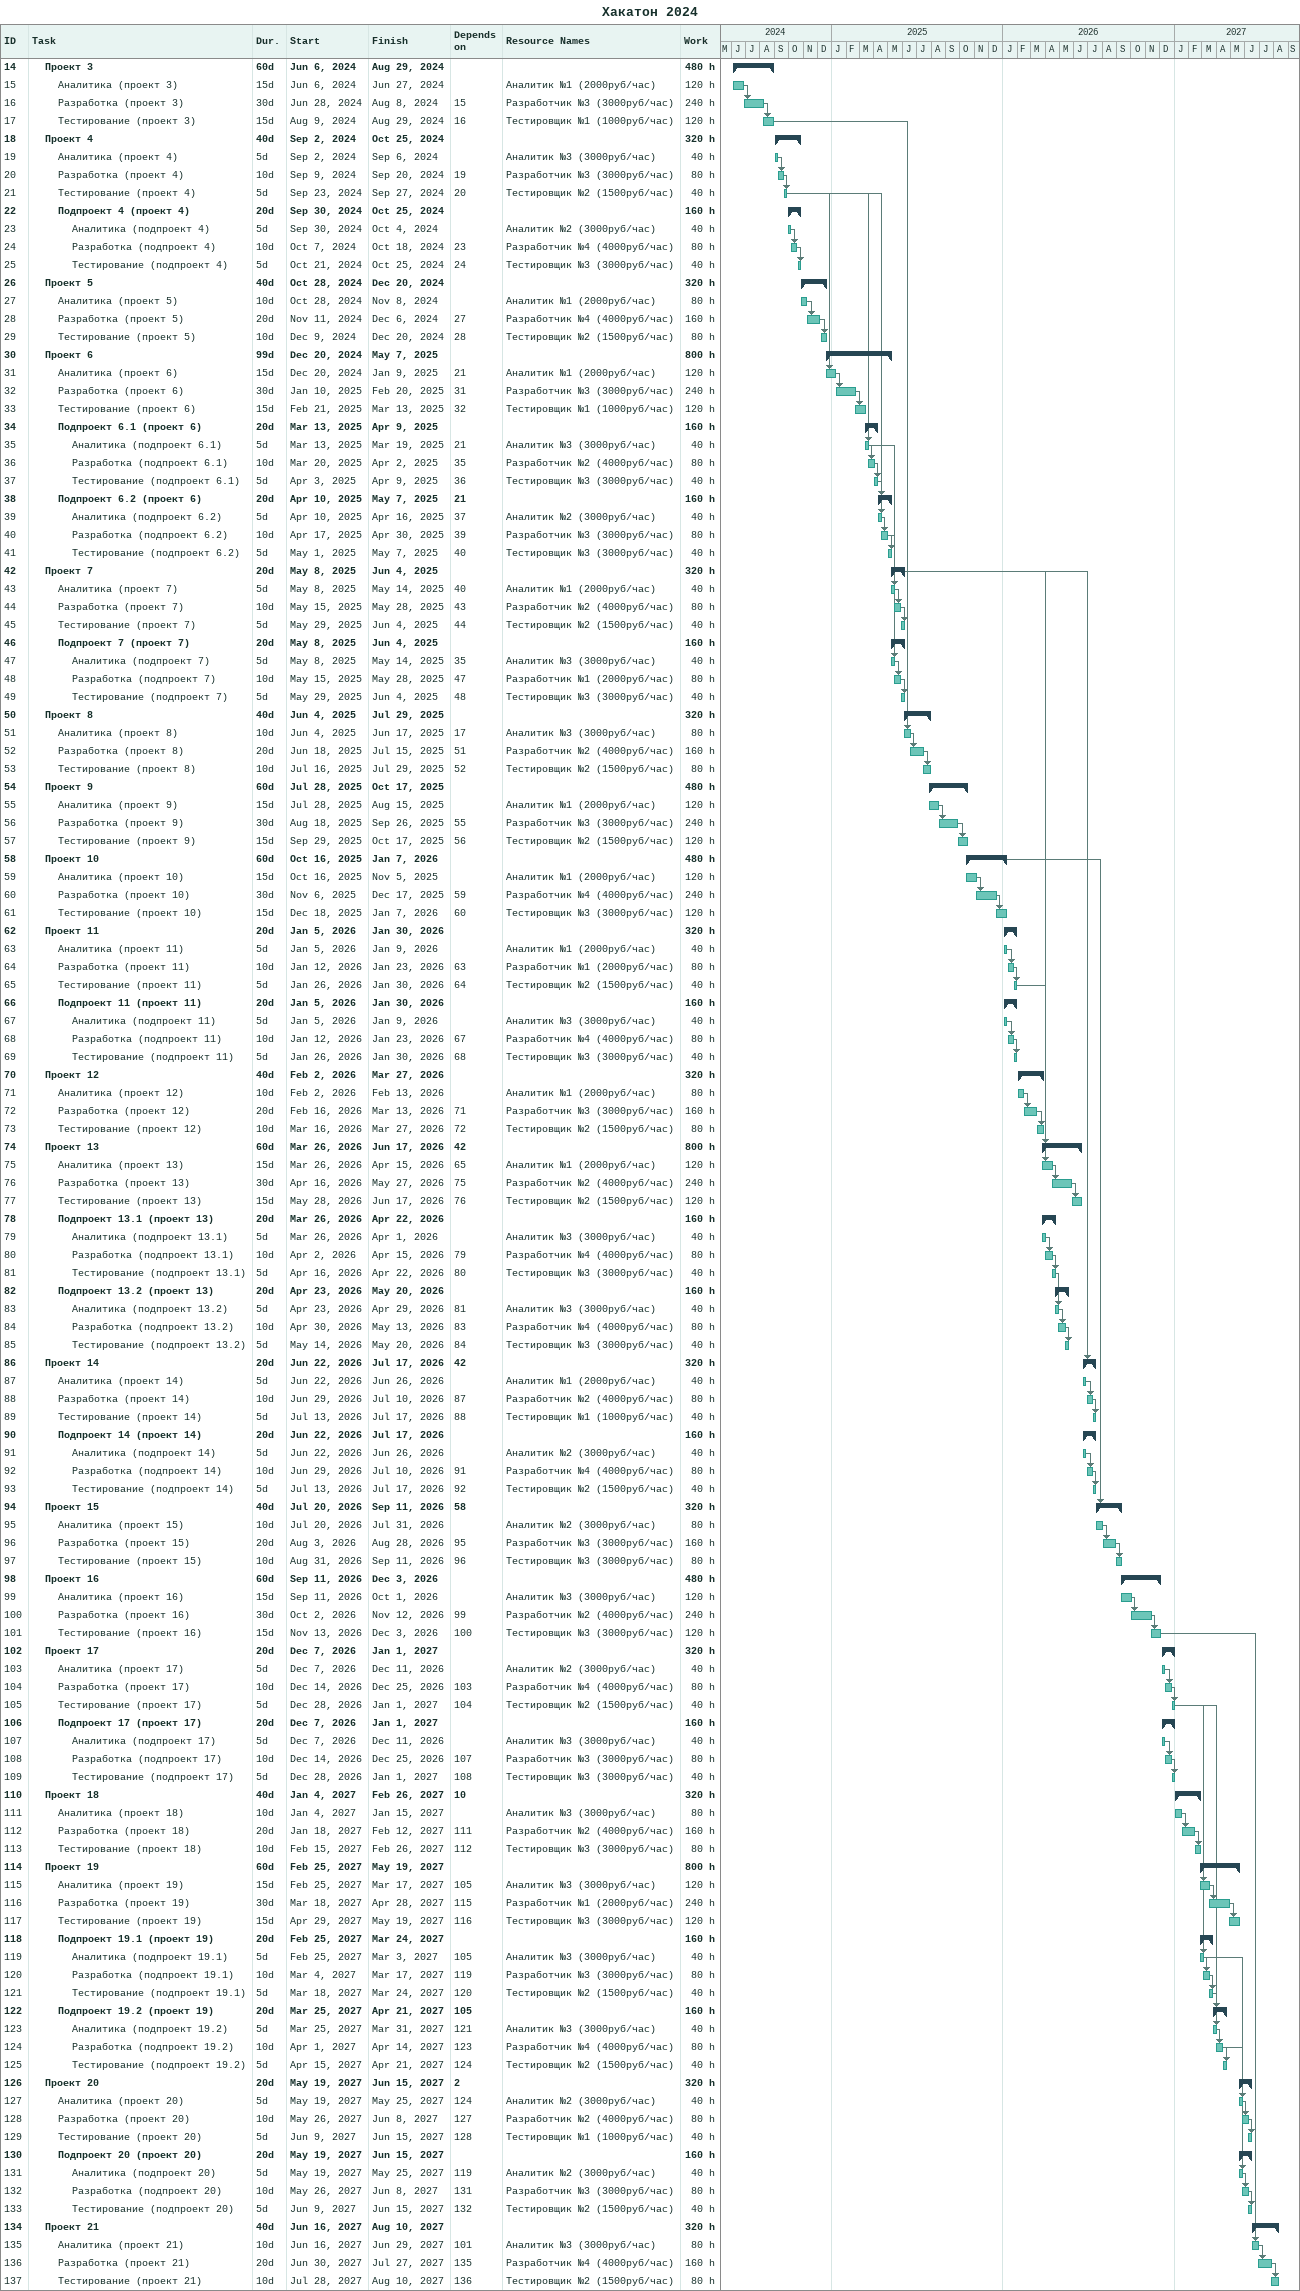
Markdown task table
Хакатон 2024

| ID | Level | Task | Duration | Start | Finish | Predecessors | Resources | Work (h) |
|---|---|---|---|---|---|---|---|---|
| 14 | 2 | **Проект 3** | 60d | 2024-06-06 | 2024-08-29 |  |  | 480 |
| 15 | 3 | Аналитика (проект 3) | 15d | 2024-06-06 | 2024-06-27 |  | Аналитик №1 (2000руб/час) | 120 |
| 16 | 3 | Разработка (проект 3) | 30d | 2024-06-28 | 2024-08-08 | 15 | Разработчик №3 (3000руб/час) | 240 |
| 17 | 3 | Тестирование (проект 3) | 15d | 2024-08-09 | 2024-08-29 | 16 | Тестировщик №1 (1000руб/час) | 120 |
| 18 | 2 | **Проект 4** | 40d | 2024-09-02 | 2024-10-25 |  |  | 320 |
| 19 | 3 | Аналитика (проект 4) | 5d | 2024-09-02 | 2024-09-06 |  | Аналитик №3 (3000руб/час) | 40 |
| 20 | 3 | Разработка (проект 4) | 10d | 2024-09-09 | 2024-09-20 | 19 | Разработчик №3 (3000руб/час) | 80 |
| 21 | 3 | Тестирование (проект 4) | 5d | 2024-09-23 | 2024-09-27 | 20 | Тестировщик №2 (1500руб/час) | 40 |
| 22 | 3 | **Подпроект 4 (проект 4)** | 20d | 2024-09-30 | 2024-10-25 |  |  | 160 |
| 23 | 4 | Аналитика (подпроект 4) | 5d | 2024-09-30 | 2024-10-04 |  | Аналитик №2 (3000руб/час) | 40 |
| 24 | 4 | Разработка (подпроект 4) | 10d | 2024-10-07 | 2024-10-18 | 23 | Разработчик №4 (4000руб/час) | 80 |
| 25 | 4 | Тестирование (подпроект 4) | 5d | 2024-10-21 | 2024-10-25 | 24 | Тестировщик №3 (3000руб/час) | 40 |
| 26 | 2 | **Проект 5** | 40d | 2024-10-28 | 2024-12-20 |  |  | 320 |
| 27 | 3 | Аналитика (проект 5) | 10d | 2024-10-28 | 2024-11-08 |  | Аналитик №1 (2000руб/час) | 80 |
| 28 | 3 | Разработка (проект 5) | 20d | 2024-11-11 | 2024-12-06 | 27 | Разработчик №4 (4000руб/час) | 160 |
| 29 | 3 | Тестирование (проект 5) | 10d | 2024-12-09 | 2024-12-20 | 28 | Тестировщик №2 (1500руб/час) | 80 |
| 30 | 2 | **Проект 6** | 99d | 2024-12-20 | 2025-05-07 |  |  | 800 |
| 31 | 3 | Аналитика (проект 6) | 15d | 2024-12-20 | 2025-01-09 | 21 | Аналитик №1 (2000руб/час) | 120 |
| 32 | 3 | Разработка (проект 6) | 30d | 2025-01-10 | 2025-02-20 | 31 | Разработчик №3 (3000руб/час) | 240 |
| 33 | 3 | Тестирование (проект 6) | 15d | 2025-02-21 | 2025-03-13 | 32 | Тестировщик №1 (1000руб/час) | 120 |
| 34 | 3 | **Подпроект 6.1 (проект 6)** | 20d | 2025-03-13 | 2025-04-09 |  |  | 160 |
| 35 | 4 | Аналитика (подпроект 6.1) | 5d | 2025-03-13 | 2025-03-19 | 21 | Аналитик №3 (3000руб/час) | 40 |
| 36 | 4 | Разработка (подпроект 6.1) | 10d | 2025-03-20 | 2025-04-02 | 35 | Разработчик №2 (4000руб/час) | 80 |
| 37 | 4 | Тестирование (подпроект 6.1) | 5d | 2025-04-03 | 2025-04-09 | 36 | Тестировщик №3 (3000руб/час) | 40 |
| 38 | 3 | **Подпроект 6.2 (проект 6)** | 20d | 2025-04-10 | 2025-05-07 | 21 |  | 160 |
| 39 | 4 | Аналитика (подпроект 6.2) | 5d | 2025-04-10 | 2025-04-16 | 37 | Аналитик №2 (3000руб/час) | 40 |
| 40 | 4 | Разработка (подпроект 6.2) | 10d | 2025-04-17 | 2025-04-30 | 39 | Разработчик №3 (3000руб/час) | 80 |
| 41 | 4 | Тестирование (подпроект 6.2) | 5d | 2025-05-01 | 2025-05-07 | 40 | Тестировщик №3 (3000руб/час) | 40 |
| 42 | 2 | **Проект 7** | 20d | 2025-05-08 | 2025-06-04 |  |  | 320 |
| 43 | 3 | Аналитика (проект 7) | 5d | 2025-05-08 | 2025-05-14 | 40 | Аналитик №1 (2000руб/час) | 40 |
| 44 | 3 | Разработка (проект 7) | 10d | 2025-05-15 | 2025-05-28 | 43 | Разработчик №2 (4000руб/час) | 80 |
| 45 | 3 | Тестирование (проект 7) | 5d | 2025-05-29 | 2025-06-04 | 44 | Тестировщик №2 (1500руб/час) | 40 |
| 46 | 3 | **Подпроект 7 (проект 7)** | 20d | 2025-05-08 | 2025-06-04 |  |  | 160 |
| 47 | 4 | Аналитика (подпроект 7) | 5d | 2025-05-08 | 2025-05-14 | 35 | Аналитик №3 (3000руб/час) | 40 |
| 48 | 4 | Разработка (подпроект 7) | 10d | 2025-05-15 | 2025-05-28 | 47 | Разработчик №1 (2000руб/час) | 80 |
| 49 | 4 | Тестирование (подпроект 7) | 5d | 2025-05-29 | 2025-06-04 | 48 | Тестировщик №3 (3000руб/час) | 40 |
| 50 | 2 | **Проект 8** | 40d | 2025-06-04 | 2025-07-29 |  |  | 320 |
| 51 | 3 | Аналитика (проект 8) | 10d | 2025-06-04 | 2025-06-17 | 17 | Аналитик №3 (3000руб/час) | 80 |
| 52 | 3 | Разработка (проект 8) | 20d | 2025-06-18 | 2025-07-15 | 51 | Разработчик №2 (4000руб/час) | 160 |
| 53 | 3 | Тестирование (проект 8) | 10d | 2025-07-16 | 2025-07-29 | 52 | Тестировщик №2 (1500руб/час) | 80 |
| 54 | 2 | **Проект 9** | 60d | 2025-07-28 | 2025-10-17 |  |  | 480 |
| 55 | 3 | Аналитика (проект 9) | 15d | 2025-07-28 | 2025-08-15 |  | Аналитик №1 (2000руб/час) | 120 |
| 56 | 3 | Разработка (проект 9) | 30d | 2025-08-18 | 2025-09-26 | 55 | Разработчик №3 (3000руб/час) | 240 |
| 57 | 3 | Тестирование (проект 9) | 15d | 2025-09-29 | 2025-10-17 | 56 | Тестировщик №2 (1500руб/час) | 120 |
| 58 | 2 | **Проект 10** | 60d | 2025-10-16 | 2026-01-07 |  |  | 480 |
| 59 | 3 | Аналитика (проект 10) | 15d | 2025-10-16 | 2025-11-05 |  | Аналитик №1 (2000руб/час) | 120 |
| 60 | 3 | Разработка (проект 10) | 30d | 2025-11-06 | 2025-12-17 | 59 | Разработчик №4 (4000руб/час) | 240 |
| 61 | 3 | Тестирование (проект 10) | 15d | 2025-12-18 | 2026-01-07 | 60 | Тестировщик №3 (3000руб/час) | 120 |
| 62 | 2 | **Проект 11** | 20d | 2026-01-05 | 2026-01-30 |  |  | 320 |
| 63 | 3 | Аналитика (проект 11) | 5d | 2026-01-05 | 2026-01-09 |  | Аналитик №1 (2000руб/час) | 40 |
| 64 | 3 | Разработка (проект 11) | 10d | 2026-01-12 | 2026-01-23 | 63 | Разработчик №1 (2000руб/час) | 80 |
| 65 | 3 | Тестирование (проект 11) | 5d | 2026-01-26 | 2026-01-30 | 64 | Тестировщик №2 (1500руб/час) | 40 |
| 66 | 3 | **Подпроект 11 (проект 11)** | 20d | 2026-01-05 | 2026-01-30 |  |  | 160 |
| 67 | 4 | Аналитика (подпроект 11) | 5d | 2026-01-05 | 2026-01-09 |  | Аналитик №3 (3000руб/час) | 40 |
| 68 | 4 | Разработка (подпроект 11) | 10d | 2026-01-12 | 2026-01-23 | 67 | Разработчик №4 (4000руб/час) | 80 |
| 69 | 4 | Тестирование (подпроект 11) | 5d | 2026-01-26 | 2026-01-30 | 68 | Тестировщик №3 (3000руб/час) | 40 |
| 70 | 2 | **Проект 12** | 40d | 2026-02-02 | 2026-03-27 |  |  | 320 |
| 71 | 3 | Аналитика (проект 12) | 10d | 2026-02-02 | 2026-02-13 |  | Аналитик №1 (2000руб/час) | 80 |
| 72 | 3 | Разработка (проект 12) | 20d | 2026-02-16 | 2026-03-13 | 71 | Разработчик №3 (3000руб/час) | 160 |
| 73 | 3 | Тестирование (проект 12) | 10d | 2026-03-16 | 2026-03-27 | 72 | Тестировщик №2 (1500руб/час) | 80 |
| 74 | 2 | **Проект 13** | 60d | 2026-03-26 | 2026-06-17 | 42 |  | 800 |
| 75 | 3 | Аналитика (проект 13) | 15d | 2026-03-26 | 2026-04-15 | 65 | Аналитик №1 (2000руб/час) | 120 |
| 76 | 3 | Разработка (проект 13) | 30d | 2026-04-16 | 2026-05-27 | 75 | Разработчик №2 (4000руб/час) | 240 |
| 77 | 3 | Тестирование (проект 13) | 15d | 2026-05-28 | 2026-06-17 | 76 | Тестировщик №2 (1500руб/час) | 120 |
| 78 | 3 | **Подпроект 13.1 (проект 13)** | 20d | 2026-03-26 | 2026-04-22 |  |  | 160 |
| 79 | 4 | Аналитика (подпроект 13.1) | 5d | 2026-03-26 | 2026-04-01 |  | Аналитик №3 (3000руб/час) | 40 |
| 80 | 4 | Разработка (подпроект 13.1) | 10d | 2026-04-02 | 2026-04-15 | 79 | Разработчик №4 (4000руб/час) | 80 |
| 81 | 4 | Тестирование (подпроект 13.1) | 5d | 2026-04-16 | 2026-04-22 | 80 | Тестировщик №3 (3000руб/час) | 40 |
| 82 | 3 | **Подпроект 13.2 (проект 13)** | 20d | 2026-04-23 | 2026-05-20 |  |  | 160 |
| 83 | 4 | Аналитика (подпроект 13.2) | 5d | 2026-04-23 | 2026-04-29 | 81 | Аналитик №3 (3000руб/час) | 40 |
| 84 | 4 | Разработка (подпроект 13.2) | 10d | 2026-04-30 | 2026-05-13 | 83 | Разработчик №4 (4000руб/час) | 80 |
| 85 | 4 | Тестирование (подпроект 13.2) | 5d | 2026-05-14 | 2026-05-20 | 84 | Тестировщик №3 (3000руб/час) | 40 |
| 86 | 2 | **Проект 14** | 20d | 2026-06-22 | 2026-07-17 | 42 |  | 320 |
| 87 | 3 | Аналитика (проект 14) | 5d | 2026-06-22 | 2026-06-26 |  | Аналитик №1 (2000руб/час) | 40 |
| 88 | 3 | Разработка (проект 14) | 10d | 2026-06-29 | 2026-07-10 | 87 | Разработчик №2 (4000руб/час) | 80 |
| 89 | 3 | Тестирование (проект 14) | 5d | 2026-07-13 | 2026-07-17 | 88 | Тестировщик №1 (1000руб/час) | 40 |
| 90 | 3 | **Подпроект 14 (проект 14)** | 20d | 2026-06-22 | 2026-07-17 |  |  | 160 |
| 91 | 4 | Аналитика (подпроект 14) | 5d | 2026-06-22 | 2026-06-26 |  | Аналитик №2 (3000руб/час) | 40 |
| 92 | 4 | Разработка (подпроект 14) | 10d | 2026-06-29 | 2026-07-10 | 91 | Разработчик №4 (4000руб/час) | 80 |
| 93 | 4 | Тестирование (подпроект 14) | 5d | 2026-07-13 | 2026-07-17 | 92 | Тестировщик №2 (1500руб/час) | 40 |
| 94 | 2 | **Проект 15** | 40d | 2026-07-20 | 2026-09-11 | 58 |  | 320 |
| 95 | 3 | Аналитика (проект 15) | 10d | 2026-07-20 | 2026-07-31 |  | Аналитик №2 (3000руб/час) | 80 |
| 96 | 3 | Разработка (проект 15) | 20d | 2026-08-03 | 2026-08-28 | 95 | Разработчик №3 (3000руб/час) | 160 |
| 97 | 3 | Тестирование (проект 15) | 10d | 2026-08-31 | 2026-09-11 | 96 | Тестировщик №3 (3000руб/час) | 80 |
| 98 | 2 | **Проект 16** | 60d | 2026-09-11 | 2026-12-03 |  |  | 480 |
| 99 | 3 | Аналитика (проект 16) | 15d | 2026-09-11 | 2026-10-01 |  | Аналитик №3 (3000руб/час) | 120 |
| 100 | 3 | Разработка (проект 16) | 30d | 2026-10-02 | 2026-11-12 | 99 | Разработчик №2 (4000руб/час) | 240 |
| 101 | 3 | Тестирование (проект 16) | 15d | 2026-11-13 | 2026-12-03 | 100 | Тестировщик №3 (3000руб/час) | 120 |
| 102 | 2 | **Проект 17** | 20d | 2026-12-07 | 2027-01-01 |  |  | 320 |
| 103 | 3 | Аналитика (проект 17) | 5d | 2026-12-07 | 2026-12-11 |  | Аналитик №2 (3000руб/час) | 40 |
| 104 | 3 | Разработка (проект 17) | 10d | 2026-12-14 | 2026-12-25 | 103 | Разработчик №4 (4000руб/час) | 80 |
| 105 | 3 | Тестирование (проект 17) | 5d | 2026-12-28 | 2027-01-01 | 104 | Тестировщик №2 (1500руб/час) | 40 |
| 106 | 3 | **Подпроект 17 (проект 17)** | 20d | 2026-12-07 | 2027-01-01 |  |  | 160 |
| 107 | 4 | Аналитика (подпроект 17) | 5d | 2026-12-07 | 2026-12-11 |  | Аналитик №3 (3000руб/час) | 40 |
| 108 | 4 | Разработка (подпроект 17) | 10d | 2026-12-14 | 2026-12-25 | 107 | Разработчик №3 (3000руб/час) | 80 |
| 109 | 4 | Тестирование (подпроект 17) | 5d | 2026-12-28 | 2027-01-01 | 108 | Тестировщик №3 (3000руб/час) | 40 |
| 110 | 2 | **Проект 18** | 40d | 2027-01-04 | 2027-02-26 | 10 |  | 320 |
| 111 | 3 | Аналитика (проект 18) | 10d | 2027-01-04 | 2027-01-15 |  | Аналитик №3 (3000руб/час) | 80 |
| 112 | 3 | Разработка (проект 18) | 20d | 2027-01-18 | 2027-02-12 | 111 | Разработчик №2 (4000руб/час) | 160 |
| 113 | 3 | Тестирование (проект 18) | 10d | 2027-02-15 | 2027-02-26 | 112 | Тестировщик №3 (3000руб/час) | 80 |
| 114 | 2 | **Проект 19** | 60d | 2027-02-25 | 2027-05-19 |  |  | 800 |
| 115 | 3 | Аналитика (проект 19) | 15d | 2027-02-25 | 2027-03-17 | 105 | Аналитик №3 (3000руб/час) | 120 |
| 116 | 3 | Разработка (проект 19) | 30d | 2027-03-18 | 2027-04-28 | 115 | Разработчик №1 (2000руб/час) | 240 |
| 117 | 3 | Тестирование (проект 19) | 15d | 2027-04-29 | 2027-05-19 | 116 | Тестировщик №3 (3000руб/час) | 120 |
| 118 | 3 | **Подпроект 19.1 (проект 19)** | 20d | 2027-02-25 | 2027-03-24 |  |  | 160 |
| 119 | 4 | Аналитика (подпроект 19.1) | 5d | 2027-02-25 | 2027-03-03 | 105 | Аналитик №3 (3000руб/час) | 40 |
| 120 | 4 | Разработка (подпроект 19.1) | 10d | 2027-03-04 | 2027-03-17 | 119 | Разработчик №3 (3000руб/час) | 80 |
| 121 | 4 | Тестирование (подпроект 19.1) | 5d | 2027-03-18 | 2027-03-24 | 120 | Тестировщик №2 (1500руб/час) | 40 |
| 122 | 3 | **Подпроект 19.2 (проект 19)** | 20d | 2027-03-25 | 2027-04-21 | 105 |  | 160 |
| 123 | 4 | Аналитика (подпроект 19.2) | 5d | 2027-03-25 | 2027-03-31 | 121 | Аналитик №3 (3000руб/час) | 40 |
| 124 | 4 | Разработка (подпроект 19.2) | 10d | 2027-04-01 | 2027-04-14 | 123 | Разработчик №4 (4000руб/час) | 80 |
| 125 | 4 | Тестирование (подпроект 19.2) | 5d | 2027-04-15 | 2027-04-21 | 124 | Тестировщик №2 (1500руб/час) | 40 |
| 126 | 2 | **Проект 20** | 20d | 2027-05-19 | 2027-06-15 | 2 |  | 320 |
| 127 | 3 | Аналитика (проект 20) | 5d | 2027-05-19 | 2027-05-25 | 124 | Аналитик №2 (3000руб/час) | 40 |
| 128 | 3 | Разработка (проект 20) | 10d | 2027-05-26 | 2027-06-08 | 127 | Разработчик №2 (4000руб/час) | 80 |
| 129 | 3 | Тестирование (проект 20) | 5d | 2027-06-09 | 2027-06-15 | 128 | Тестировщик №1 (1000руб/час) | 40 |
| 130 | 3 | **Подпроект 20 (проект 20)** | 20d | 2027-05-19 | 2027-06-15 |  |  | 160 |
| 131 | 4 | Аналитика (подпроект 20) | 5d | 2027-05-19 | 2027-05-25 | 119 | Аналитик №2 (3000руб/час) | 40 |
| 132 | 4 | Разработка (подпроект 20) | 10d | 2027-05-26 | 2027-06-08 | 131 | Разработчик №3 (3000руб/час) | 80 |
| 133 | 4 | Тестирование (подпроект 20) | 5d | 2027-06-09 | 2027-06-15 | 132 | Тестировщик №2 (1500руб/час) | 40 |
| 134 | 2 | **Проект 21** | 40d | 2027-06-16 | 2027-08-10 |  |  | 320 |
| 135 | 3 | Аналитика (проект 21) | 10d | 2027-06-16 | 2027-06-29 | 101 | Аналитик №3 (3000руб/час) | 80 |
| 136 | 3 | Разработка (проект 21) | 20d | 2027-06-30 | 2027-07-27 | 135 | Разработчик №4 (4000руб/час) | 160 |
| 137 | 3 | Тестирование (проект 21) | 10d | 2027-07-28 | 2027-08-10 | 136 | Тестировщик №2 (1500руб/час) | 80 |
